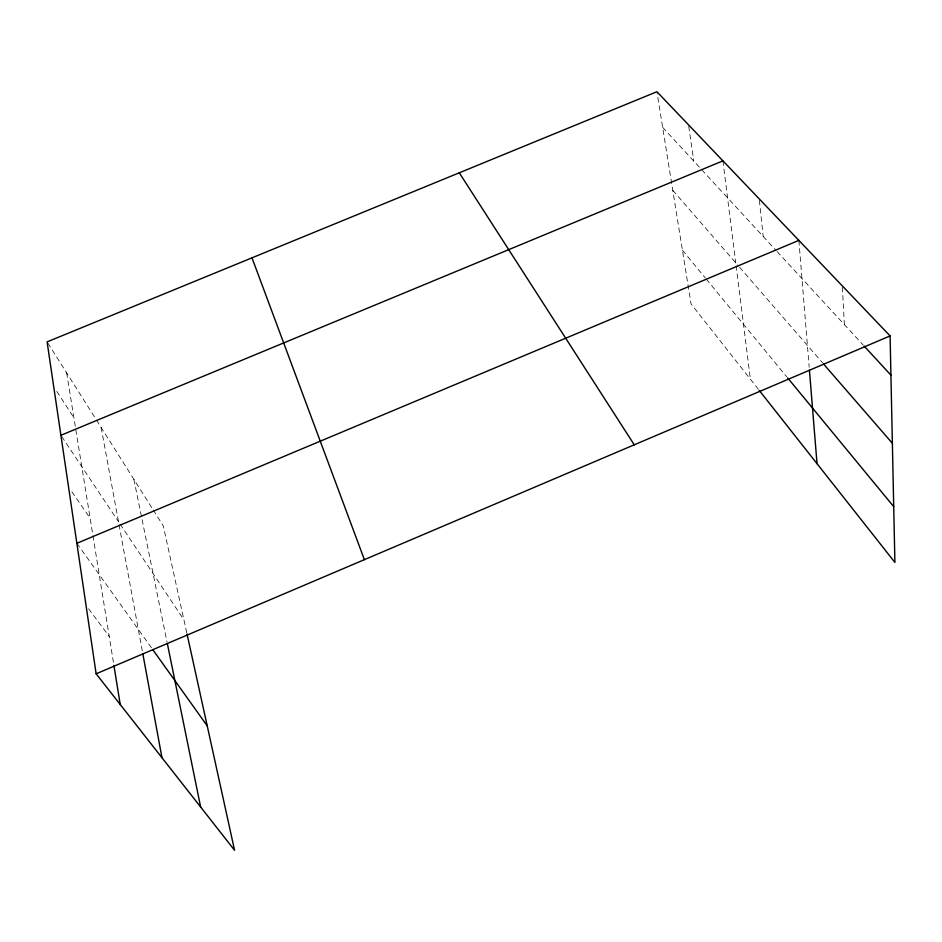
<?xml version="1.0" encoding="UTF-8"?>
<svg xmlns="http://www.w3.org/2000/svg" width="942" height="942" viewBox="0 0 942 942"><rect width="100%" height="100%" fill="white"/><g stroke="black" fill="none" stroke-linecap="round" stroke-linejoin="round"><path stroke-width="0.71" stroke-dasharray="4.71 3.53" d="M662.638 127.311L776.114 250.501M777.115 251.585L863.202 345.031M672.776 190.284L738.61 266.139M739.564 267.234L822.519 362.8M682.408 250.16L705.381 278.043M706.3 279.162L786.77 376.835M758.404 389.352L691.075 303.972L657.139 93.152M88.607 608.779L109.237 636.451M76.867 543.298L151.921 648.426M71.851 491.689L90.138 518.265M61.701 436.487L118.492 521.68M120.105 524.093L183.925 619.848M56.814 391.389L73.9 417.765M47.877 343.123L95.648 418.766M96.437 420.014L152.439 508.704M153.205 509.928L163.26 525.836L187.034 634.013M133.882 479.325L167.028 642.055M101.135 427.456L142.525 652.158M66.635 372.82L92.705 534.161M92.94 535.609L113.676 663.957M688.755 126.31L693.795 161.129M722.914 160.858L735.749 262.842M736.114 265.691L750.385 379.19M759.382 200.328L763.185 236.466M798.863 240.387L809.19 367.262M842.372 287.31L844.373 324.613"/><path stroke-width="1.41" d="M96.143 673.813L890.096 335.929L656.915 91.727L47.1 341.887L96.143 673.813L234.57 850.273L187.034 634.013M76.867 543.298L798.863 240.387M60.9 435.286L722.914 160.858M864.191 346.114L890.932 375.14M823.461 363.895L892.368 443.282M787.689 377.942L893.711 506.643M759.299 390.483L894.9 562.421L890.096 335.929M152.769 649.615L207.228 725.87M459.284 172.798L634.249 444.812M251.985 257.837L364.377 559.654M167.323 643.48L200.634 807.011M142.784 653.583L161.965 757.709M113.911 665.405L120.235 704.51M809.425 370.182L817.032 463.7"/></g></svg>
